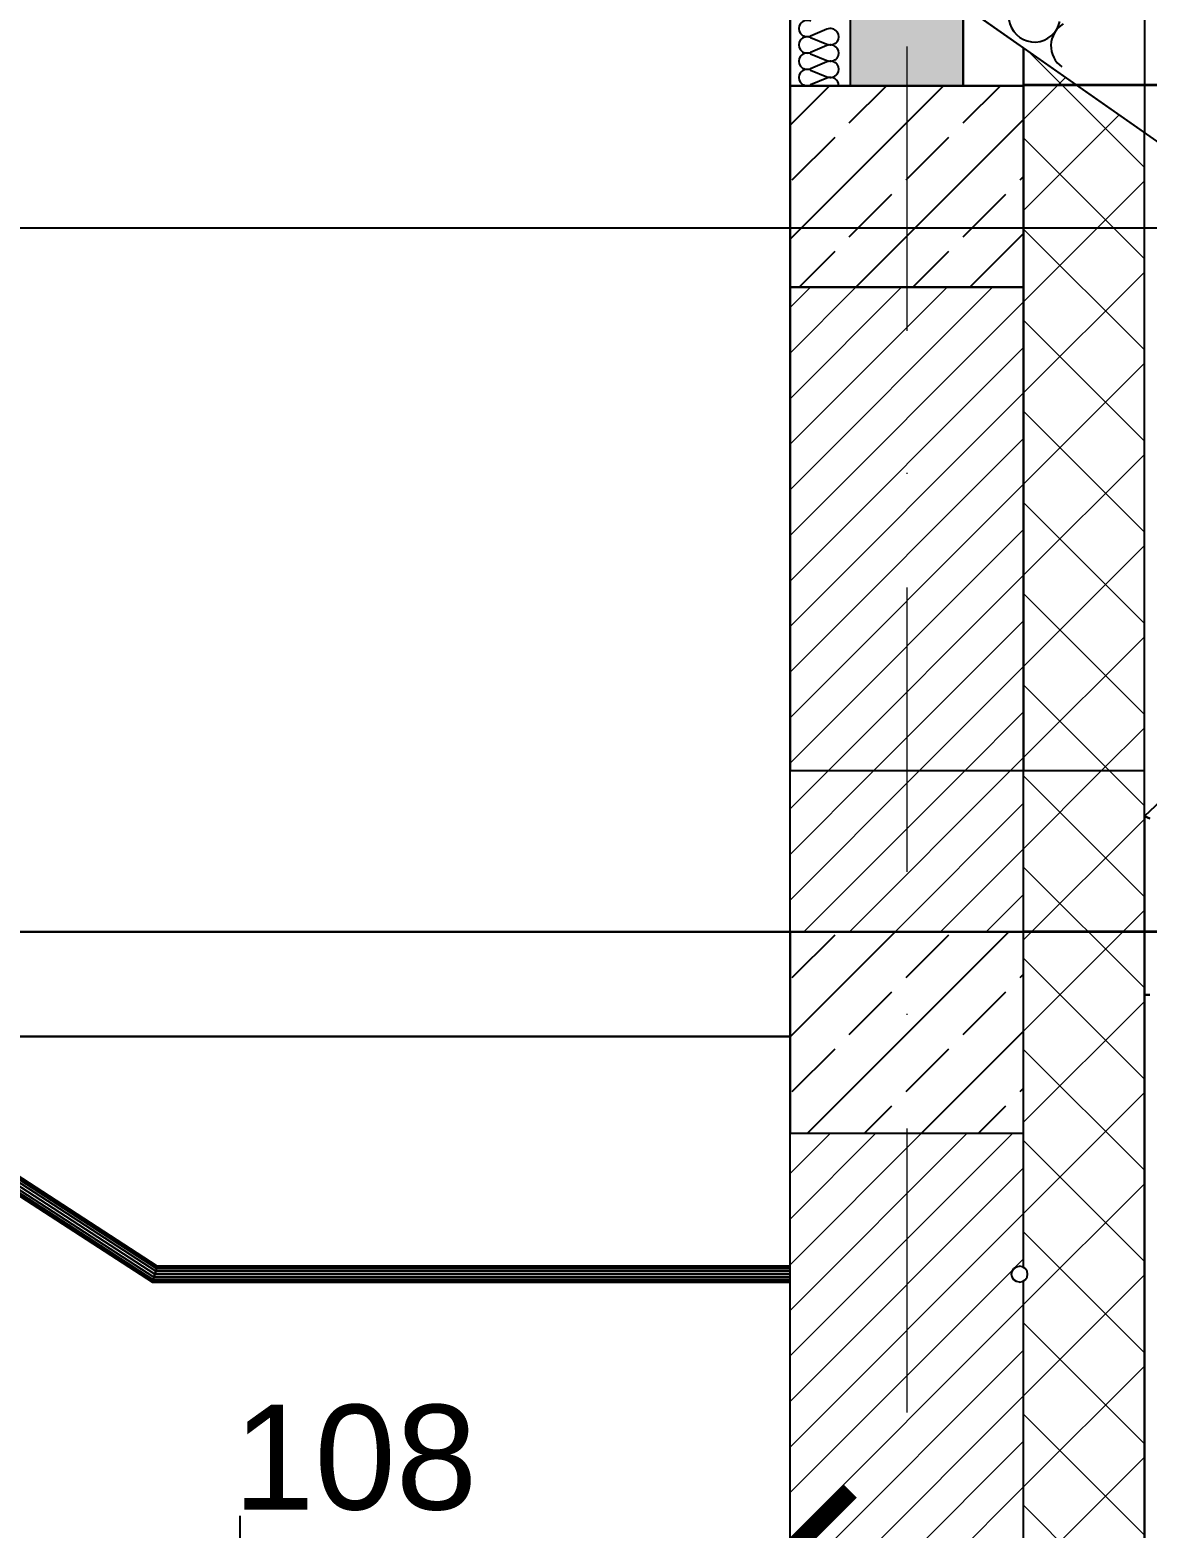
# Model space of a CAD drawing. Header units: millimetres. Extents: x 4647 to 73915, y -13612 to -8141.
# Drawn here: x 12564.6 to 12703.3, y -10862.6 to -10676.7 of the extents above; entities that cross this region are included whole.
import ezdxf
from ezdxf.enums import TextEntityAlignment as Align

# ---------------------------------------------------------------- set-up
doc = ezdxf.new("R2010")
doc.units = ezdxf.units.MM
doc.linetypes.add('Kropki i Kreski', pattern=[67.027776, 35.277777, -17.638888, 0, -14.111111])
for name, color, linetype in [('2D - Ogólne', 7, 'Continuous'), ('Konstrukcja - Dach', 7, 'Continuous'), ('Konstrukcja - Siatka mod', 7, 'Continuous'), ('Konstrukcja - wieńce', 7, 'Continuous'), ('Konstrukcja - Ściany zew', 7, 'Continuous'), ('Structural - Combined', 7, 'Continuous'), ('Wnętrze - Umeblowanie', 7, 'Continuous'), ('Wymiarowanie - Ogólne', 7, 'Continuous')]:
    doc.layers.add(name, color=color, linetype=linetype)
doc.layers.add('a_wymiary', color=250, linetype='Continuous', lineweight=9)
doc.layers.add('Konstrukcja - Siatka mod_Nr_Pióra__1', color=7, linetype='Continuous', lineweight=5)
doc.layers.add('Konstrukcja - Siatka mod_Nr_Pióra__4', color=7, linetype='Continuous', lineweight=5, true_color=0x029e21)
doc.styles.add('GENERATED_STYLE_1', font='arialbd.ttf')
doc.styles.get("Standard").update_dxf_attribs({"font": 'arial.ttf'})
doc.dimstyles.new('1-100', dxfattribs={"dimtxt": 13, "dimasz": 15, "dimexe": 10, "dimexo": 20, "dimgap": 5, "dimtad": 1, "dimdec": 1, "dimrnd": 0.5, "dimtxsty": 'Standard', "dimblk": 'ARCHTICK', "dimcen": 0.09, "dimdle": 10, "dimadec": 0, "dimazin": 0, "dimtfac": 1, "dimtdec": 1, "dimtofl": 0, "dimtmove": 0, "dimatfit": 3, "dimfxl": 10, "dimfxlon": 1, "dimtolj": 1, "dimtzin": 0, "dimarcsym": 0})

# ---------------------------------------------------------------- blocks, each defined once
blk = doc.blocks.new('Standardowy znacznik siatki_3')
at = {"layer": 'Konstrukcja - Siatka mod_Nr_Pióra__4', "linetype": 'Kropki i Kreski'}
blk.add_line((1, 0), (1660.6, 0), dxfattribs=at)
at = {"layer": 'Konstrukcja - Siatka mod_Nr_Pióra__1', "style": 'GENERATED_STYLE_1'}
blk.add_attdef('AC_MarkerText_1', text='', height=18, rotation=90, dxfattribs=at).set_placement((-6.71, -6.83), align=Align.BOTTOM_LEFT)
blk = doc.blocks.new('_ArchTick')
at = {"color": 0, "linetype": 'ByBlock', "const_width": 0.15}
blk.add_lwpolyline([(-0.5, -0.5), (0.5, 0.5)], dxfattribs=at)
blk = doc.blocks.new('*D802')
at = {"layer": 'a_wymiary', "color": 0, "lineweight": -2, "transparency": 16777216}
for p, q in [((11649, -10180.91), (11649, -10150.91)), ((12748.98, -10180.91), (12748.98, -10150.91)), ((11639, -10160.91), (12758.98, -10160.91))]:
    blk.add_line(p, q, dxfattribs=at)
at = {"layer": 'DEFPOINTS', "color": 0, "transparency": 16777216}
for p in [(12748.98, -10160.91), (11649, -10687.41), (12748.98, -10687.41)]:
    blk.add_point(p, dxfattribs=at)
at = {"layer": 'a_wymiary', "color": 0, "lineweight": -2, "transparency": 16777216, "xscale": 15, "yscale": 15, "zscale": 15, "rotation": 180}
blk.add_blockref('_ArchTick', (11649, -10160.91), dxfattribs=at)
at = {"layer": 'a_wymiary', "color": 0, "lineweight": -2, "transparency": 16777216, "xscale": 15, "yscale": 15, "zscale": 15}
blk.add_blockref('_ArchTick', (12748.98, -10160.91), dxfattribs=at)
at = {"layer": 'a_wymiary', "color": 0, "transparency": 16777216, "insert": (12198.99, -10149.28), "char_height": 13, "attachment_point": 5}
blk.add_mtext('\\A1;1100', dxfattribs=at)
blk = doc.blocks.new('*D808')
at = {"layer": 'a_wymiary', "color": 0, "lineweight": -2, "transparency": 16777216}
for p, q in [((12699.04, -10647.12), (12716.25, -10622.54)), ((12787.2, -10684.43), (12702.32, -10625)), ((12767.54, -10695.08), (12784.75, -10670.51))]:
    blk.add_line(p, q, dxfattribs=at)
at = {"layer": 'DEFPOINTS', "color": 0, "transparency": 16777216}
for p in [(12710.51, -10630.73), (12680.48, -10673.62), (12748.98, -10721.59)]:
    blk.add_point(p, dxfattribs=at)
at = {"layer": 'a_wymiary', "color": 0, "lineweight": -2, "transparency": 16777216, "xscale": 15, "yscale": 15, "zscale": 15}
for p, rotation in [((12710.51, -10630.73), 145.0000011270101), ((12779.01, -10678.7), 325.0000011270101)]:
    blk.add_blockref('_ArchTick', p, dxfattribs=dict(at, rotation=rotation))
at = {"layer": 'a_wymiary', "color": 0, "transparency": 16777216, "insert": (12752.11, -10644.22), "char_height": 13, "attachment_point": 5, "rotation": 325}
blk.add_mtext('\\A1;83,5', dxfattribs=at)
blk = doc.blocks.new('*D811')
at = {"layer": 'a_wymiary', "color": 0, "lineweight": -2, "transparency": 16777216}
for p, q in [((12251.58, -10261.38), (12268.79, -10236.8)), ((12254.86, -10239.26), (12821.23, -10635.84)), ((12801.57, -10646.49), (12818.78, -10621.91))]:
    blk.add_line(p, q, dxfattribs=at)
at = {"layer": 'DEFPOINTS', "color": 0, "transparency": 16777216}
for p in [(12198.99, -10336.48), (12813.04, -10630.1), (12748.98, -10721.59)]:
    blk.add_point(p, dxfattribs=at)
at = {"layer": 'a_wymiary', "color": 0, "lineweight": -2, "transparency": 16777216, "xscale": 15, "yscale": 15, "zscale": 15}
for p, rotation in [((12263.05, -10245), 145.0000006898322), ((12813.04, -10630.1), 325.0000006898322)]:
    blk.add_blockref('_ArchTick', p, dxfattribs=dict(at, rotation=rotation))
at = {"layer": 'a_wymiary', "color": 0, "transparency": 16777216, "insert": (12545.39, -10427.05), "char_height": 13, "attachment_point": 5, "rotation": 325}
blk.add_mtext('\\A1;671,5', dxfattribs=at)
blk = doc.blocks.new('*D815')
at = {"layer": 'a_wymiary', "color": 0, "lineweight": -2, "transparency": 16777216}
for p, q in [((11649, -10701.59), (11649, -10691.21)), ((12748.98, -10701.59), (12748.98, -10691.21)), ((11639, -10701.21), (12758.98, -10701.21))]:
    blk.add_line(p, q, dxfattribs=at)
at = {"layer": 'DEFPOINTS', "color": 0, "transparency": 16777216}
for p in [(12748.98, -10701.21), (11649, -10721.59), (12748.98, -10721.59)]:
    blk.add_point(p, dxfattribs=at)
at = {"layer": 'a_wymiary', "color": 0, "lineweight": -2, "transparency": 16777216, "xscale": 15, "yscale": 15, "zscale": 15, "rotation": 180}
blk.add_blockref('_ArchTick', (11649, -10701.21), dxfattribs=at)
at = {"layer": 'a_wymiary', "color": 0, "lineweight": -2, "transparency": 16777216, "xscale": 15, "yscale": 15, "zscale": 15}
blk.add_blockref('_ArchTick', (12748.98, -10701.21), dxfattribs=at)
at = {"layer": 'a_wymiary', "color": 0, "transparency": 16777216, "insert": (12198.99, -10689.57), "char_height": 13, "attachment_point": 5}
blk.add_mtext('\\A1;1100', dxfattribs=at)
blk = doc.blocks.new('*D842')
at = {"layer": 'a_wymiary', "color": 0, "lineweight": -2, "transparency": 16777216}
for p, q in [((12550.98, -10885.5), (12550.98, -10855.5)), ((12658.98, -10885.5), (12658.98, -10855.5)), ((12540.98, -10865.5), (12668.98, -10865.5))]:
    blk.add_line(p, q, dxfattribs=at)
at = {"layer": 'DEFPOINTS', "color": 0, "transparency": 16777216}
for p in [(12658.98, -10865.5), (12658.98, -10920.41), (12550.98, -10921.07)]:
    blk.add_point(p, dxfattribs=at)
at = {"layer": 'a_wymiary', "color": 0, "lineweight": -2, "transparency": 16777216, "xscale": 15, "yscale": 15, "zscale": 15, "rotation": 180}
blk.add_blockref('_ArchTick', (12550.98, -10865.5), dxfattribs=at)
at = {"layer": 'a_wymiary', "color": 0, "lineweight": -2, "transparency": 16777216, "xscale": 15, "yscale": 15, "zscale": 15}
blk.add_blockref('_ArchTick', (12658.98, -10865.5), dxfattribs=at)
at = {"layer": 'a_wymiary', "color": 0, "transparency": 16777216, "insert": (12604.98, -10853.87), "char_height": 13, "attachment_point": 5}
blk.add_mtext('\\A1;108', dxfattribs=at)
blk = doc.blocks.new('*D845')
at = {"layer": 'a_wymiary', "color": 0, "lineweight": -2, "transparency": 16777216}
for p, q in [((12761.31, -10931.07), (12761.31, -10780.51)), ((12741.31, -10790.51), (12771.31, -10790.51)), ((12741.31, -10921.07), (12771.31, -10921.07))]:
    blk.add_line(p, q, dxfattribs=at)
at = {"layer": 'DEFPOINTS', "color": 0, "transparency": 16777216}
for p in [(12368.2, -10790.51), (12761.31, -10790.51), (12550.98, -10921.07)]:
    blk.add_point(p, dxfattribs=at)
at = {"layer": 'a_wymiary', "color": 0, "lineweight": -2, "transparency": 16777216, "xscale": 15, "yscale": 15, "zscale": 15}
for p, rotation in [((12761.31, -10790.51), 90), ((12761.31, -10921.07), 270)]:
    blk.add_blockref('_ArchTick', p, dxfattribs=dict(at, rotation=rotation))
at = {"layer": 'a_wymiary', "color": 0, "transparency": 16777216, "insert": (12748.49, -10855.79), "char_height": 13, "attachment_point": 5, "rotation": 90}
blk.add_mtext('\\A1;130,5', dxfattribs=at)

msp = doc.modelspace()

# ---------------------------------------------------------------- hatches: boundary and pattern name
at = {"layer": 'Konstrukcja - Dach', "linetype": 'Continuous', "lineweight": 0}
msp.add_hatch(color=46, dxfattribs=at).paths.add_polyline_path([(12666.48, -10683.57), (12680.48, -10683.57), (12680.48, -10669.57), (12666.48, -10669.57)], flags=0)

# ---------------------------------------------------------------- linework, layer by layer
for p, q in [((12658.98, -10788.57), (12658.98, -10658.57)), ((12658.98, -10658.57), (12658.98, -10683.57)), ((12666.48, -10683.57), (12666.48, -10669.57)), ((12687.98, -10678.87), (12680.48, -10673.62)), ((12680.48, -10673.62), (12680.48, -10683.57)), ((12702.98, -10689.38), (12687.98, -10678.87)), ((12687.98, -10678.87), (12687.98, -10708.57)), ((12687.98, -10678.87), (12687.98, -10708.57)), ((12687.98, -10768.57), (12687.98, -10678.87)), ((12687.98, -10683.57), (12687.98, -10678.87)), ((12687.98, -10683.57), (12658.98, -10683.57)), ((12658.98, -10683.57), (12658.98, -10708.57)), ((12658.98, -10683.57), (12666.48, -10683.57)), ((12680.48, -10683.57), (12687.98, -10683.57)), ((12687.98, -10708.57), (12687.98, -10683.57)), ((12702.98, -10768.57), (12702.98, -10689.38)), ((12658.98, -10708.57), (12687.98, -10708.57)), ((12687.98, -10708.57), (12658.98, -10708.57)), ((12658.98, -10708.57), (12658.98, -10768.57)), ((12687.98, -10708.57), (12687.98, -10768.57)), ((12750.86, -10729.78), (12702.98, -10774.21)), ((12658.98, -10768.57), (12687.98, -10768.57)), ((12687.98, -10768.57), (12702.98, -10768.57)), ((12702.98, -10774.21), (12702.98, -10796.4)), ((12703.65, -10774.51), (12702.98, -10774.21)), ((12702.98, -10774.21), (12703.65, -10774.51)), ((12516.44, -10788.57), (12658.98, -10788.57)), ((12658.98, -10788.57), (12516.44, -10788.57)), ((12687.98, -10788.57), (12658.98, -10788.57)), ((12658.98, -10788.57), (12658.98, -10813.57)), ((12658.98, -10801.57), (12658.98, -10788.57)), ((12687.98, -10813.57), (12687.98, -10788.57)), ((12702.98, -10796.4), (12702.98, -10900.57)), ((12703.65, -10796.4), (12702.98, -10796.4)), ((12702.98, -10796.4), (12703.65, -10796.4)), ((12536.47, -10801.57), (12658.98, -10801.57)), ((12658.98, -10801.57), (12536.47, -10801.57)), ((12658.98, -10830.07), (12658.98, -10801.57)), ((12580.39, -10830.07), (12554.65, -10813.37)), ((12554.65, -10813.37), (12580.39, -10830.07)), ((12554.81, -10813.56), (12580.37, -10830.14)), ((12580.37, -10830.14), (12554.81, -10813.56)), ((12555.27, -10814.12), (12580.3, -10830.36)), ((12580.3, -10830.36), (12555.27, -10814.12)), ((12658.98, -10813.57), (12687.98, -10813.57)), ((12555.94, -10814.94), (12580.21, -10830.69)), ((12580.21, -10830.69), (12555.94, -10814.94)), ((12556.74, -10815.92), (12580.09, -10831.07)), ((12580.09, -10831.07), (12556.74, -10815.92)), ((12557.54, -10816.89), (12579.98, -10831.45)), ((12579.98, -10831.45), (12557.54, -10816.89)), ((12558.22, -10817.72), (12579.88, -10831.78)), ((12579.88, -10831.78), (12558.22, -10817.72)), ((12579.82, -10831.99), (12558.67, -10818.27)), ((12558.67, -10818.27), (12579.82, -10831.99)), ((12558.83, -10818.46), (12579.8, -10832.07)), ((12579.8, -10832.07), (12558.83, -10818.46)), ((12579.98, -10831.45), (12579.88, -10831.78)), ((12579.88, -10831.78), (12579.98, -10831.45)), ((12580.09, -10831.07), (12579.98, -10831.45)), ((12579.98, -10831.45), (12580.09, -10831.07)), ((12579.98, -10831.45), (12658.98, -10831.45)), ((12658.98, -10831.45), (12579.98, -10831.45)), ((12580.21, -10830.69), (12580.09, -10831.07)), ((12580.09, -10831.07), (12580.21, -10830.69)), ((12580.09, -10831.07), (12658.98, -10831.07)), ((12658.98, -10831.07), (12580.09, -10831.07)), ((12580.3, -10830.36), (12580.21, -10830.69)), ((12580.21, -10830.69), (12580.3, -10830.36)), ((12580.21, -10830.69), (12658.98, -10830.69)), ((12658.98, -10830.69), (12580.21, -10830.69)), ((12580.37, -10830.14), (12580.3, -10830.36)), ((12580.3, -10830.36), (12580.37, -10830.14)), ((12580.3, -10830.36), (12658.98, -10830.36)), ((12658.98, -10830.36), (12580.3, -10830.36)), ((12580.39, -10830.07), (12580.37, -10830.14)), ((12580.37, -10830.14), (12580.39, -10830.07)), ((12580.37, -10830.14), (12658.98, -10830.14)), ((12658.98, -10830.14), (12580.37, -10830.14)), ((12658.98, -10830.07), (12580.39, -10830.07)), ((12580.39, -10830.07), (12658.98, -10830.07)), ((12658.98, -10830.14), (12658.98, -10830.07)), ((12658.98, -10830.36), (12658.98, -10830.14)), ((12658.98, -10830.69), (12658.98, -10830.36)), ((12658.98, -10831.07), (12658.98, -10830.69)), ((12658.98, -10831.45), (12658.98, -10831.07)), ((12658.98, -10831.78), (12658.98, -10831.45)), ((12579.82, -10831.99), (12579.8, -10832.07)), ((12579.8, -10832.07), (12579.82, -10831.99)), ((12579.8, -10832.07), (12658.98, -10832.07)), ((12658.98, -10832.07), (12579.8, -10832.07)), ((12579.88, -10831.78), (12579.82, -10831.99)), ((12579.82, -10831.99), (12579.88, -10831.78)), ((12658.98, -10831.99), (12579.82, -10831.99)), ((12579.82, -10831.99), (12658.98, -10831.99)), ((12579.88, -10831.78), (12658.98, -10831.78)), ((12658.98, -10831.78), (12579.88, -10831.78)), ((12658.98, -10831.99), (12658.98, -10831.78)), ((12658.98, -10832.07), (12658.98, -10831.99)), ((12658.98, -10910.07), (12658.98, -10832.07))]:
    msp.add_line(p, q)
at = {"layer": '2D - Ogólne'}
msp.add_line((12702.98, -10667.4), (12702.98, -10689.38), dxfattribs=at)
at = {"layer": '2D - Ogólne', "color": 5, "lineweight": 35}
for p, q in [((12862.4, -10683.5), (12687.98, -10683.5)), ((12862.4, -10788.57), (12687.98, -10788.57))]:
    msp.add_line(p, q, dxfattribs=at)
at = {"layer": '2D - Ogólne'}
for centre, end_param in [((12689.34, -10674.96), 9.837571), ((12694.58, -10678.64), 7.853982)]:
    msp.add_ellipse(centre, major_axis=(-2.62, 1.84), ratio=0.996583, start_param=5.870392, end_param=end_param, dxfattribs=at)
at = {"layer": 'Konstrukcja - Dach'}
for p, q in [((12748.98, -10721.59), (12198.99, -10336.48)), ((12663.56, -10676.57), (12661.54, -10677.41)), ((12661.54, -10677.58), (12663.56, -10678.42)), ((12663.56, -10678.59), (12661.54, -10679.44)), ((12661.54, -10679.61), (12663.56, -10680.45)), ((12663.56, -10680.62), (12661.54, -10681.46)), ((12661.54, -10681.63), (12663.56, -10682.47)), ((12663.56, -10682.64), (12661.54, -10683.48))]:
    msp.add_line(p, q, dxfattribs=at)
at = {"layer": 'Konstrukcja - Dach', "color": 171, "lineweight": 25}
for p, q in [((12666.48, -10683.57), (12666.48, -10669.57)), ((12680.48, -10683.57), (12680.48, -10669.57)), ((12666.48, -10683.57), (12680.48, -10683.57))]:
    msp.add_line(p, q, dxfattribs=at)
at = {"layer": 'Konstrukcja - Dach'}
for centre, start_param, end_param in [((12661.12, -10676.48), 1.158003, 5.125183), ((12663.99, -10677.5), 4.299595, 8.266774), ((12661.12, -10678.51), 1.158003, 5.125183), ((12663.99, -10679.52), 4.299595, 8.266774), ((12661.12, -10680.53), 1.158003, 5.125183), ((12663.99, -10681.54), 4.299595, 8.266774), ((12661.12, -10682.56), 1.158003, 5.125183), ((12663.99, -10683.57), 0, 1.983589)]:
    msp.add_ellipse(centre, major_axis=(1.06, 0), ratio=0.951798, start_param=start_param, end_param=end_param, dxfattribs=at)
at = {"layer": 'Konstrukcja - wieńce'}
for p, q in [((12658.98, -10683.57), (12687.98, -10683.57)), ((12658.98, -10708.57), (12658.98, -10683.57)), ((12687.98, -10708.57), (12687.98, -10683.57)), ((12658.98, -10708.57), (12687.98, -10708.57)), ((12658.98, -10788.57), (12687.98, -10788.57)), ((12658.98, -10813.57), (12658.98, -10788.57)), ((12687.98, -10813.57), (12687.98, -10788.57)), ((12658.98, -10813.57), (12687.98, -10813.57))]:
    msp.add_line(p, q, dxfattribs=at)
at = {"layer": 'Konstrukcja - wieńce', "linetype": 'Continuous'}
for p, q in [((12658.98, -10688.48), (12663.89, -10683.57)), ((12658.98, -10702.62), (12678.03, -10683.57)), ((12666.33, -10688.2), (12670.96, -10683.57)), ((12680.48, -10688.2), (12685.1, -10683.57)), ((12667.17, -10708.57), (12687.98, -10687.76)), ((12659.26, -10695.27), (12664.57, -10689.96)), ((12673.41, -10695.27), (12678.71, -10689.96)), ((12687.55, -10695.27), (12687.98, -10694.83)), ((12666.33, -10702.34), (12671.64, -10697.03)), ((12680.48, -10702.34), (12685.78, -10697.03)), ((12681.32, -10708.57), (12687.98, -10701.9)), ((12660.1, -10708.57), (12664.57, -10704.11)), ((12674.25, -10708.57), (12678.71, -10704.11)), ((12658.98, -10801.61), (12672.03, -10788.57)), ((12661.17, -10813.57), (12686.17, -10788.57)), ((12659.26, -10794.26), (12664.57, -10788.96)), ((12673.41, -10794.26), (12678.71, -10788.96)), ((12687.55, -10794.26), (12687.98, -10793.83)), ((12666.33, -10801.33), (12671.64, -10796.03)), ((12680.48, -10801.33), (12685.78, -10796.03)), ((12675.31, -10813.57), (12687.98, -10800.9)), ((12659.26, -10808.4), (12664.57, -10803.1)), ((12673.41, -10808.4), (12678.71, -10803.1)), ((12687.55, -10808.4), (12687.98, -10807.97)), ((12668.24, -10813.57), (12671.64, -10810.17)), ((12682.38, -10813.57), (12685.78, -10810.17))]:
    msp.add_line(p, q, dxfattribs=at)
at = {"layer": 'Konstrukcja - Ściany zew', "color": 251, "lineweight": 15}
msp.add_line((12658.98, -10683.57), (12658.98, -10658.57), dxfattribs=at)
at = {"layer": 'Konstrukcja - Ściany zew'}
for p, q in [((12687.98, -10708.57), (12687.98, -10678.87)), ((12687.98, -10768.57), (12687.98, -10678.87)), ((12702.98, -10689.38), (12687.98, -10678.87)), ((12687.98, -10708.57), (12687.98, -10678.87)), ((12702.98, -10768.57), (12702.98, -10689.38)), ((12658.98, -10708.57), (12687.98, -10708.57)), ((12658.98, -10768.57), (12658.98, -10708.57)), ((12687.98, -10768.57), (12687.98, -10708.57)), ((12658.98, -10788.57), (12658.98, -10768.57)), ((12687.98, -10830.22), (12687.98, -10768.57)), ((12687.98, -10788.57), (12687.98, -10768.57)), ((12702.98, -11093.57), (12702.98, -10768.57)), ((12658.98, -10788.57), (12687.98, -10788.57)), ((12687.98, -10813.57), (12687.98, -10788.57)), ((12687.98, -10813.57), (12687.98, -10788.57)), ((12658.98, -10813.57), (12687.98, -10813.57)), ((12658.98, -10921.07), (12658.98, -10813.57)), ((12687.98, -10830.22), (12687.98, -10813.57)), ((12686.48, -10831.07), (12686.56, -10830.69)), ((12686.56, -10831.45), (12686.48, -10831.07)), ((12686.56, -10830.69), (12686.77, -10830.36)), ((12686.77, -10831.78), (12686.56, -10831.45)), ((12686.77, -10830.36), (12687.1, -10830.14)), ((12687.1, -10830.14), (12687.48, -10830.07)), ((12687.86, -10830.14), (12687.48, -10830.07)), ((12687.98, -10830.22), (12687.86, -10830.14)), ((12688.19, -10830.36), (12687.98, -10830.22)), ((12688.41, -10830.69), (12688.19, -10830.36)), ((12688.19, -10831.78), (12688.41, -10831.45)), ((12688.48, -10831.07), (12688.41, -10830.69)), ((12688.41, -10831.45), (12688.48, -10831.07)), ((12687.1, -10831.99), (12686.77, -10831.78)), ((12687.48, -10832.07), (12687.1, -10831.99)), ((12687.48, -10832.07), (12687.86, -10831.99)), ((12687.86, -10831.99), (12687.98, -10831.91)), ((12687.98, -10831.91), (12688.19, -10831.78)), ((12687.98, -10910.22), (12687.98, -10831.91)), ((12687.98, -10910.22), (12687.98, -10831.91))]:
    msp.add_line(p, q, dxfattribs=at)
at = {"layer": 'Konstrukcja - Ściany zew', "color": 251, "linetype": 'Continuous', "lineweight": 15}
for p, q in [((12702.98, -10693.73), (12688.46, -10679.21)), ((12687.98, -10682.1), (12687.98, -10682.1)), ((12687.98, -10687.76), (12693.21, -10682.53)), ((12687.98, -10699.08), (12699.86, -10687.19)), ((12687.98, -10687.76), (12687.98, -10687.76)), ((12702.98, -10705.04), (12687.98, -10690.04)), ((12687.98, -10693.42), (12687.98, -10693.42)), ((12687.98, -10710.39), (12702.98, -10695.39)), ((12687.98, -10699.08), (12687.98, -10699.08)), ((12702.98, -10716.36), (12687.98, -10701.36)), ((12687.98, -10704.73), (12687.98, -10704.73)), ((12687.98, -10721.7), (12702.98, -10706.7)), ((12658.98, -10711.1), (12661.52, -10708.57)), ((12658.98, -10716.76), (12667.17, -10708.57)), ((12658.98, -10722.42), (12672.83, -10708.57)), ((12658.98, -10728.08), (12678.49, -10708.57)), ((12658.98, -10733.73), (12684.14, -10708.57)), ((12658.98, -10739.39), (12687.98, -10710.39)), ((12702.98, -10727.67), (12687.98, -10712.67)), ((12658.98, -10745.05), (12687.98, -10716.05)), ((12687.98, -10733.02), (12702.98, -10718.02)), ((12658.98, -10750.7), (12687.98, -10721.7)), ((12702.98, -10738.98), (12687.98, -10723.98)), ((12658.98, -10756.36), (12687.98, -10727.36)), ((12687.98, -10744.33), (12702.98, -10729.33)), ((12658.98, -10762.02), (12687.98, -10733.02)), ((12702.98, -10750.3), (12687.98, -10735.3)), ((12658.98, -10767.67), (12687.98, -10738.67)), ((12687.98, -10755.64), (12702.98, -10740.64)), ((12663.74, -10768.57), (12687.98, -10744.33)), ((12702.98, -10761.61), (12687.98, -10746.61)), ((12669.4, -10768.57), (12687.98, -10749.99)), ((12687.98, -10766.96), (12702.98, -10751.96)), ((12675.06, -10768.57), (12687.98, -10755.64)), ((12698.62, -10768.57), (12687.98, -10757.93)), ((12680.71, -10768.57), (12687.98, -10761.3)), ((12697.68, -10768.57), (12702.98, -10763.27)), ((12686.37, -10768.57), (12687.98, -10766.96)), ((12658.98, -10773.33), (12663.74, -10768.57)), ((12658.98, -10778.99), (12669.4, -10768.57)), ((12658.98, -10784.64), (12675.06, -10768.57)), ((12660.71, -10788.57), (12680.71, -10768.57)), ((12666.37, -10788.57), (12686.37, -10768.57)), ((12687.98, -10778.27), (12697.68, -10768.57)), ((12702.98, -10784.24), (12687.98, -10769.24)), ((12702.98, -10772.93), (12698.62, -10768.57)), ((12672.03, -10788.57), (12687.98, -10772.61)), ((12687.98, -10789.58), (12702.98, -10774.58)), ((12677.68, -10788.57), (12687.98, -10778.27)), ((12702.98, -10795.55), (12687.98, -10780.55)), ((12683.34, -10788.57), (12687.98, -10783.93)), ((12687.98, -10800.9), (12702.98, -10785.9)), ((12687.98, -10789.58), (12687.98, -10789.58)), ((12702.98, -10806.87), (12687.98, -10791.87)), ((12687.98, -10795.24), (12687.98, -10795.24)), ((12687.98, -10812.21), (12702.98, -10797.21)), ((12687.98, -10800.9), (12687.98, -10800.9)), ((12702.98, -10818.18), (12687.98, -10803.18)), ((12687.98, -10806.56), (12687.98, -10806.56)), ((12687.98, -10823.53), (12702.98, -10808.53)), ((12687.98, -10812.21), (12687.98, -10812.21)), ((12658.98, -10818.58), (12664, -10813.57)), ((12658.98, -10824.24), (12669.65, -10813.57)), ((12658.98, -10829.9), (12675.31, -10813.57)), ((12658.98, -10835.56), (12680.97, -10813.57)), ((12658.98, -10841.21), (12686.63, -10813.57)), ((12702.98, -10829.49), (12687.98, -10814.49)), ((12658.98, -10846.87), (12687.98, -10817.87)), ((12687.98, -10834.84), (12702.98, -10819.84)), ((12658.98, -10852.53), (12687.98, -10823.53)), ((12702.98, -10840.81), (12687.98, -10825.81)), ((12686.86, -10830.3), (12687.98, -10829.18)), ((12658.98, -10858.18), (12686.72, -10830.45)), ((12687.98, -10846.15), (12702.98, -10831.15)), ((12658.98, -10863.84), (12687.98, -10834.84)), ((12702.98, -10852.12), (12687.98, -10837.12)), ((12658.98, -10869.5), (12687.98, -10840.5)), ((12687.98, -10857.47), (12702.98, -10842.47)), ((12658.98, -10875.15), (12687.98, -10846.15)), ((12702.98, -10863.44), (12687.98, -10848.44)), ((12658.98, -10880.81), (12687.98, -10851.81)), ((12687.98, -10868.78), (12702.98, -10853.78)), ((12658.98, -10886.47), (12687.98, -10857.47)), ((12702.98, -10874.75), (12687.98, -10859.75))]:
    msp.add_line(p, q, dxfattribs=at)
at = {"layer": 'Structural - Combined', "color": 161, "lineweight": 25}
for p, q in [((12554.65, -10813.37), (12580.39, -10830.07)), ((12558.83, -10818.46), (12579.8, -10832.07)), ((12579.88, -10831.78), (12579.98, -10831.45)), ((12580.21, -10830.69), (12580.3, -10830.36)), ((12580.3, -10830.36), (12580.37, -10830.14)), ((12580.37, -10830.14), (12580.39, -10830.07)), ((12580.39, -10830.07), (12658.98, -10830.07)), ((12579.8, -10832.07), (12579.82, -10831.99)), ((12579.8, -10832.07), (12658.98, -10832.07)), ((12579.82, -10831.99), (12579.88, -10831.78))]:
    msp.add_line(p, q, dxfattribs=at)
at = {"layer": 'Structural - Combined'}
for p, q in [((12686.48, -10831.07), (12686.56, -10830.69)), ((12686.56, -10831.45), (12686.48, -10831.07)), ((12686.56, -10830.69), (12686.77, -10830.36)), ((12686.77, -10831.78), (12686.56, -10831.45)), ((12686.77, -10830.36), (12687.1, -10830.14)), ((12687.1, -10830.14), (12687.48, -10830.07)), ((12687.86, -10830.14), (12687.48, -10830.07)), ((12688.19, -10830.36), (12687.86, -10830.14)), ((12688.41, -10830.69), (12688.19, -10830.36)), ((12688.19, -10831.78), (12688.41, -10831.45)), ((12688.48, -10831.07), (12688.41, -10830.69)), ((12688.41, -10831.45), (12688.48, -10831.07)), ((12687.1, -10831.99), (12686.77, -10831.78)), ((12687.48, -10832.07), (12687.1, -10831.99)), ((12687.48, -10832.07), (12687.86, -10831.99)), ((12687.86, -10831.99), (12688.19, -10831.78))]:
    msp.add_line(p, q, dxfattribs=at)
at = {"layer": 'Structural - Combined', "linetype": 'Continuous'}
msp.add_line((12686.72, -10830.45), (12686.86, -10830.3), dxfattribs=at)
at = {"layer": 'Wnętrze - Umeblowanie', "color": 102, "lineweight": 20}
for p, q in [((12750.86, -10729.78), (12702.98, -10774.21)), ((12702.98, -10774.21), (12703.65, -10774.51)), ((12702.98, -10796.4), (12703.65, -10796.4))]:
    msp.add_line(p, q, dxfattribs=at)
at = {"layer": 'Wymiarowanie - Ogólne', "color": 161, "lineweight": 25}
msp.add_line((12590.7, -10921.07), (12590.7, -10861.07), dxfattribs=at)

# ---------------------------------------------------------------- block references
at = {"layer": 'Konstrukcja - Siatka mod', "color": 251, "lineweight": 15, "rotation": 270}
msp.add_blockref('Standardowy znacznik siatki_3', (12673.48, -10073.57), dxfattribs=at)

# ---------------------------------------------------------------- dimensions: what is measured, and where the dimension line sits
at = {"layer": 'a_wymiary'}
for base, p1, p2, picture, middle in [((12748.98, -10160.91), (11649, -10687.41), (12748.98, -10687.41), '*D802', (12198.99, -10149.28)), ((12748.98, -10701.21), (11649, -10721.59), (12748.98, -10721.59), '*D815', (12198.99, -10689.57)), ((12658.98, -10865.5), (12550.98, -10921.07), (12658.98, -10920.41), '*D842', (12604.98, -10853.87))]:
    dim = msp.add_linear_dim(base=base, p1=p1, p2=p2, dimstyle='1-100', override={"dimfxl": 20}, dxfattribs=at)
    dim.commit()
    dim.dimension.update_dxf_attribs({"geometry": picture, "text_midpoint": middle})
for p1, p2, distance, picture, middle in [((12198.99, -10336.48), (12748.98, -10721.59), 111.68, '*D811', (12545.39, -10427.05)), ((12748.98, -10721.59), (12680.48, -10673.62), -52.36, '*D808', (12752.11, -10644.22))]:
    dim = msp.add_aligned_dim(p1=p1, p2=p2, distance=distance, dimstyle='1-100', override={"dimfxl": 20}, dxfattribs=at)
    dim.commit()
    dim.dimension.update_dxf_attribs({"geometry": picture, "text_midpoint": middle})
dim = msp.add_linear_dim(base=(12761.31, -10790.51), p1=(12550.98, -10921.07), p2=(12368.2, -10790.51), angle=90, dimstyle='1-100', override={"dimfxl": 20}, dxfattribs=at)
dim.commit()
dim.dimension.update_dxf_attribs({"geometry": '*D845', "text_midpoint": (12748.49, -10855.79)})

doc.saveas('drawing.dxf')
